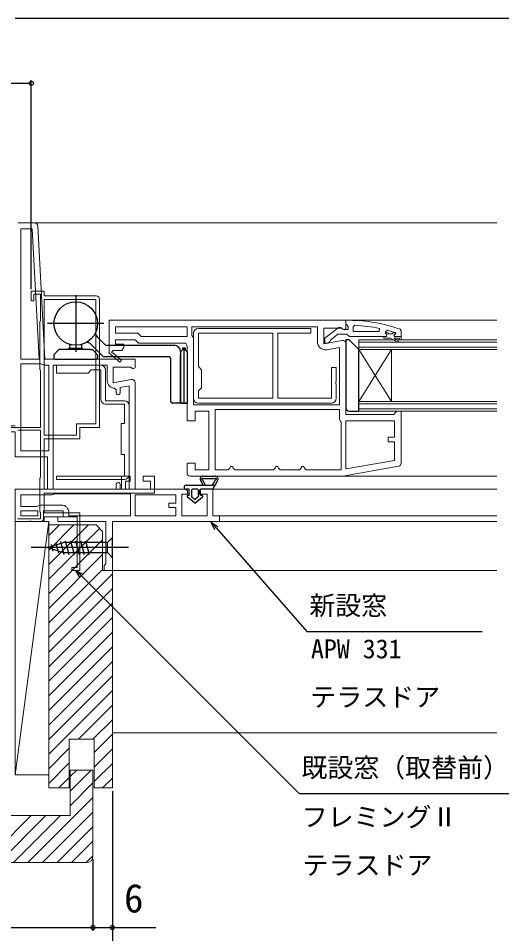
# Model space of a CAD drawing. Units: millimetres, scale not verified. Extents: x -525 to 525, y -783 to 779.
# Drawn here: x -120 to 29, y -639.7 to -357.8 of the extents above; entities that cross this region are included whole.
import ezdxf
from ezdxf.enums import TextEntityAlignment as Align

# ---------------------------------------------------------------- set-up
doc = ezdxf.new("R2010")
doc.units = ezdxf.units.MM
doc.header["$LTSCALE"] = 4
for name, color, linetype, lineweight in [('0-2_YKK_11', 7, 'Continuous', 18), ('0-3_YKK_11E', 4, 'Continuous', 18), ('0-4_YKK_12', 2, 'Continuous', 18), ('0-9_YSS_K', 3, 'Continuous', 18)]:
    doc.layers.add(name, color=color, linetype=linetype, lineweight=lineweight)
doc.layers.add('0-5_YKK_13', color=4, linetype='Continuous')
doc.layers.add('0-7_YKK_D', color=6, linetype='Continuous')
doc.styles.add('ＭＳ ゴシック', font='')
doc.styles.get('ＭＳ ゴシック').set_extended_font_data('MS Gothic')

msp = doc.modelspace()

# ---------------------------------------------------------------- linework, layer by layer
at = {"layer": '0-2_YKK_11', "color": 211}
msp.add_line((-119.965, -420.8), (-114.914, -420.8), dxfattribs=at)
at = {"layer": '0-2_YKK_11'}
for p, q in [((-65.965, -454.8), (-65.965, -474.8)), ((-64.465, -476.3), (-23.465, -476.3)), ((-85.765, -498.3), (-85.765, -477.1))]:
    msp.add_line(p, q, dxfattribs=at)
at = {"layer": '0-2_YKK_11', "color": 211}
for points in [[(-113.566, -462.8), (-115.673, -422.6), (-119.165, -422.6), (-119.165, -462.8)], [(-71.365, -511), (-83.965, -511), (-83.965, -504.6), (-71.365, -504.6), (-71.365, -507.1), (-73.565, -507.1), (-73.565, -508.5), (-71.365, -508.5)], [(-113.963, -509.5), (-119.163, -509.5), (-119.163, -511), (-113.963, -511)]]:
    msp.add_lwpolyline(points, close=True, dxfattribs=at)
for points in [[(-113.915, -421.748), (-111.764, -462.8), (-83.965, -462.8), (-83.965, -465.423), (-84.541, -465.742), (-85.409, -465.2), (-90.765, -465.2), (-90.765, -470.007), (-85.139, -469.015)], [(-119.165, -491), (-119.165, -464.2), (-112.977, -464.2), (-112.715, -464.274)], [(-111.563, -464.6), (-110.565, -464.6), (-110.565, -491), (-119.165, -491)], [(-109.165, -464.6), (-109.165, -502.8), (-89.765, -502.8), (-89.765, -501.4)], [(-92.565, -469.411), (-92.565, -464.6), (-109.165, -464.6)], [(-83.965, -470), (-83.965, -502.8), (-68.765, -502.8)], [(-89.765, -473.111), (-89.765, -472.211), (-90.265, -471.711)], [(-88.565, -501.4), (-88.565, -502.8), (-85.765, -502.8), (-85.765, -470.953), (-88.565, -471.447), (-88.565, -473.111)], [(-113.163, -512.8), (-115.639, -512.8), (-116.029, -512.612), (-116.497, -512.612), (-116.888, -512.8), (-120.965, -512.8), (-120.965, -502.8), (-110.965, -502.8), (-110.965, -492.8), (-120.965, -492.8), (-120.965, -485.1), (-146.665, -485.1), (-147.142, -485.45), (-147.619, -485.8), (-148.965, -485.8), (-148.965, -483.3), (-120.965, -483.3)], [(-106.663, -507.7), (-113.463, -507.7), (-113.863, -507.9), (-114.263, -508.1), (-119.165, -508.1), (-119.165, -504.6), (-109.665, -504.6), (-109.265, -504.4), (-108.865, -504.2)], [(-63.265, -502.8), (-59.965, -502.8), (-59.965, -511), (-57.965, -511), (-57.965, -512.8), (-90.965, -512.8), (-90.965, -527.8), (-93.465, -527.8), (-93.465, -526.3), (-93.215, -526.004), (-92.965, -525.708), (-92.965, -512.8), (-107.763, -512.8), (-107.763, -511.3), (-106.163, -511.3), (-106.163, -509.5), (-112.163, -509.5), (-112.163, -511.8)], [(-108.865, -504.2), (-85.365, -504.2), (-85.365, -511), (-104.363, -511), (-104.363, -510)], [(-67.765, -503.8), (-67.765, -504.3), (-69.565, -504.3), (-69.565, -511), (-61.765, -511), (-61.765, -504.3), (-64.265, -504.3), (-64.265, -503.8)]]:
    msp.add_lwpolyline(points, dxfattribs=at)
at = {"layer": '0-2_YKK_11'}
for points in [[(-18.965, -450.8), (-91.965, -450.8), (-91.965, -460.666), (-92.042, -460.8), (-88.624, -463.705), (-88.106, -463.095), (-90.825, -460.784)], [(-20.139, -457.015), (-25.765, -458.007), (-25.765, -453.2), (-20.409, -453.2), (-19.541, -453.742), (-18.965, -453.423), (-18.965, -450.8)], [(-20.066, -453.4), (-19.666, -453.6), (-18.265, -453.6), (-18.265, -452.8), (-18.615, -452.323), (-18.965, -451.846), (-18.965, -450.8), (-17.965, -450.8)], [(-20.965, -476.8), (-65.965, -476.8), (-65.965, -456.3), (-66.215, -455.867), (-66.465, -455.434), (-66.465, -452.8), (-27.765, -452.8), (-27.765, -457.411)], [(-21.965, -474.8), (-21.965, -470.62), (-22.115, -470.36), (-22.115, -469.84), (-21.965, -469.58), (-21.965, -465.3), (-23.465, -465.3), (-23.465, -474.8), (-39.965, -474.8), (-39.965, -454.8), (-29.765, -454.8), (-29.765, -453.3), (-64.465, -453.3)], [(-7.265, -455.8), (-17.811, -455.8), (-18.288, -455.45), (-18.765, -455.1), (-21.465, -455.1), (-23.768, -456.894), (-23.965, -457.296), (-24.465, -457.8), (-25.465, -457.8), (-25.465, -456.324), (-21.483, -453.213)], [(-16.242, -452.346), (-16.765, -452.845), (-16.765, -454.3)], [(-16.765, -454.3), (-8.694, -454.3), (-8.591, -453.311)], [(-2.295, -453.551), (-1.965, -454.022), (-1.965, -455.8), (-3.865, -455.8)], [(-6.133, -453.888), (-6.765, -454.37), (-6.765, -454.725), (-6.39, -455.21), (-6.465, -455.8), (-7.265, -455.8)], [(-3.865, -455.2), (-3.565, -454.9), (-3.565, -454.892), (-3.635, -454.7), (-4.471, -454.7), (-4.769, -454.962), (-5.761, -454.962), (-6.059, -454.7), (-6.765, -454.7), (-6.765, -454.725), (-6.39, -455.21), (-6.465, -455.8), (-7.265, -455.8), (-7.265, -456.3), (-5.265, -456.3), (-3.04, -457.585), (-2.79, -457.152), (-4.265, -456.3), (-2.465, -456.3), (-2.465, -456.8), (-1.965, -456.8), (-1.965, -455.8), (-3.865, -455.8)], [(-3.865, -455.2), (-3.565, -454.9), (-3.565, -454.892), (-3.635, -454.7), (-3.77, -454.608)], [(-90.891, -460.406), (-90.714, -460.1), (-87.965, -460.1), (-87.965, -459.8), (-87.465, -459.3), (-87.465, -458.2), (-89.965, -458.2), (-89.965, -456.8), (-83.965, -456.8), (-82.965, -457.8), (-68.965, -457.8)], [(-67.965, -458.8), (-67.965, -481.8), (-65.465, -481.8), (-65.465, -478.8), (-61.265, -478.8), (-61.265, -496.8), (-65.465, -496.8), (-65.465, -494.8), (-67.965, -494.8), (-67.965, -497.8)], [(-24.831, -459.873), (-20.965, -459.192), (-20.965, -476.8)], [(-1.965, -494.787), (-1.965, -478.8), (-3.265, -478.8), (-3.765, -479.3), (-4.265, -479.8), (-18.965, -479.8), (-18.965, -458)], [(-94.565, -464.6), (-108.165, -464.6), (-108.165, -467.1), (-98.465, -467.1), (-97.465, -466.1), (-94.565, -466.1), (-94.565, -475.1)], [(-87.265, -475.6), (-93.065, -475.6), (-93.065, -466.1)], [(-93.065, -476.6), (-87.265, -476.6), (-87.265, -482.6), (-88.265, -482.6), (-88.265, -492.1), (-87.265, -492.1), (-87.265, -498.8), (-108.165, -498.8), (-108.165, -499.8), (-87.265, -499.8)], [(-20.965, -478.3), (-59.265, -478.3), (-59.265, -496.8), (-55.265, -496.8), (-54.765, -496.3)], [(-31.765, -496.3), (-31.265, -496.8), (-20.465, -496.8), (-20.465, -482.166), (-20.715, -481.733), (-20.965, -481.3), (-20.965, -478.3)], [(-66.965, -498.8), (-19.965, -498.8), (-2.791, -495.772)], [(-53.765, -496.3), (-53.265, -496.8), (-41.265, -496.8), (-40.765, -496.3)], [(-39.765, -496.3), (-39.265, -496.8), (-33.265, -496.8), (-32.765, -496.3)]]:
    msp.add_lwpolyline(points, dxfattribs=at)
for points in [[(-89.965, -452.8), (-67.965, -452.8), (-67.965, -455.8), (-82.137, -455.8), (-83.137, -454.8), (-89.965, -454.8)], [(-41.465, -454.8), (-64.465, -454.8), (-64.465, -465.05), (-63.465, -466.05), (-63.465, -471.55), (-64.465, -472.55), (-64.465, -474.8), (-41.465, -474.8)], [(-3.965, -493.948), (-18.965, -496.593), (-18.965, -481.8), (-3.965, -481.8), (-3.965, -486.8), (-5.965, -486.8), (-5.965, -488.2), (-3.965, -488.2)]]:
    msp.add_lwpolyline(points, close=True, dxfattribs=at)
at = {"layer": '0-2_YKK_11', "color": 211}
for centre, radius, start, end in [((-114.914, -421.8), 1, 3.00003, 90), ((-111.563, -462.4), 2.2, 238.41364, 270.00001), ((-90.265, -469.411), 2.3, 180.00001, 269.99999), ((-84.965, -470), 1, 360, 99.99998), ((-89.165, -473.111), 0.6, 179.99999, 0.00001), ((-89.165, -501.4), 0.6, 359.99999, 180.00001), ((-68.765, -503.8), 1, 0.00001, 89.99999), ((-63.265, -503.8), 1, 90.00001, 179.99999), ((-106.663, -510), 2.3, 0.00001, 89.99999), ((-113.163, -511.8), 1, 270.00001, 359.99999)]:
    msp.add_arc(centre, radius, start, end, dxfattribs=at)
at = {"layer": '0-2_YKK_11'}
for centre, radius, start, end in [((-17.965, -496.8), 46, 70.08295, 90), ((-64.465, -454.8), 1.5, 90.00001, 179.99999), ((-20.866, -454), 1, 36.8699, 128.08673), ((-18.328, -499.713), 47.413, 78.14921, 87.47845), ((-17.915, -496.8), 44.5, 71.46617, 74.64706), ((-3.865, -455.5), 0.3, 89.99999, 270.00001), ((-3.865, -455.5), 0.3, 89.99999, 270.00001), ((-68.965, -458.8), 1, 0.00001, 89.99999), ((-25.265, -457.411), 2.5, 180.00001, 279.99999), ((-19.965, -458), 1, 360, 99.99998), ((-91.016, -460.622), 0.25, 59.99997, 319.64296), ((-94.565, -466.1), 1.5, 0.00001, 89.99999), ((-93.065, -475.1), 1.5, 180.00001, 269.99999), ((-87.265, -477.1), 1.5, 0.00001, 89.99999), ((-64.465, -474.8), 1.5, 180.00001, 269.99999), ((-23.465, -474.8), 1.5, 270.00001, 359.99999), ((-54.265, -496.3), 0.5, 359.99999, 180.00001), ((-40.265, -496.3), 0.5, 359.99999, 180.00001), ((-32.265, -496.3), 0.5, 359.99999, 180.00001), ((-2.965, -494.787), 1, 279.99998, 359.99996), ((-87.265, -498.3), 1.5, 270.00001, 359.99999), ((-66.965, -497.8), 1, 180.00001, 269.99999)]:
    msp.add_arc(centre, radius, start, end, dxfattribs=at)
at = {"layer": '0-3_YKK_11E'}
for points in [[(-147.965, -483.8), (-113.165, -483.8), (-113.165, -466.254), (-113.265, -466.081), (-113.365, -465.908), (-113.365, -451.304), (-113.265, -451.131), (-113.165, -450.958), (-113.165, -442.8), (-115.165, -442.8), (-115.165, -444.8), (-115.965, -444.8), (-115.965, -441.8), (-111.965, -441.8), (-111.965, -443.3), (-95.965, -443.3)], [(-94.965, -444.3), (-94.965, -483.8), (-100.965, -483.8), (-100.965, -487.3), (-111.965, -487.3), (-111.965, -502.8), (-88.165, -502.8), (-88.165, -498.8), (-85.465, -498.8), (-85.465, -500.3), (-86.965, -500.3), (-86.965, -502.8), (-79.165, -502.8), (-79.165, -500.3), (-81.465, -500.3), (-81.465, -498.8), (-77.965, -498.8), (-77.965, -504), (-111.965, -504), (-111.965, -510.104), (-100.965, -510.104), (-100.965, -527.804), (-103.465, -527.804), (-103.465, -526.904), (-101.865, -526.904), (-101.865, -511.304), (-111.965, -511.304), (-111.965, -512.8), (-120.965, -512.8)], [(-120.165, -511.9), (-113.165, -511.9), (-113.165, -510), (-113.245, -509.84), (-113.365, -509.6), (-113.365, -499.449), (-113.265, -499.276), (-113.165, -499.103), (-113.165, -484.646)], [(-113.165, -484.646), (-120.065, -484.646)]]:
    msp.add_lwpolyline(points, dxfattribs=at)
msp.add_lwpolyline([(-111.965, -444.4), (-111.965, -486.2), (-102.065, -486.2), (-102.065, -482.7), (-96.065, -482.7), (-96.065, -444.4)], close=True, dxfattribs=at)
msp.add_arc((-95.965, -444.3), 1, 0, 90, dxfattribs=at)
at = {"layer": '0-4_YKK_12'}
for p, q in [((27.535, -420.8), (-116.914, -420.8)), ((27.535, -450.8), (-19.465, -450.8)), ((-14.965, -457.5), (27.535, -457.5)), ((-14.965, -459.1), (27.535, -459.1)), ((-14.965, -459.8), (27.535, -459.8)), ((-14.965, -475.8), (-14.965, -459.8)), ((-14.965, -475.8), (-4.965, -459.8)), ((-14.965, -459.8), (-4.965, -475.8)), ((-4.965, -475.8), (-4.965, -459.8)), ((-14.965, -476.5), (27.535, -476.5)), ((-14.965, -478.1), (27.535, -478.1)), ((-14.965, -478.8), (27.535, -478.8)), ((27.535, -498.8), (-19.991, -498.8)), ((27.535, -502.8), (-60.011, -502.8)), ((-58.465, -511), (27.535, -511)), ((-58.465, -512.8), (27.535, -512.8)), ((27.535, -527.8), (-91.465, -527.8))]:
    msp.add_line(p, q, dxfattribs=at)
for points in [[(-14.965, -459.8), (-14.965, -456.8), (27.535, -456.8)], [(-14.965, -478.8), (-14.965, -475.8), (27.535, -475.8)]]:
    msp.add_lwpolyline(points, dxfattribs=at)
at = {"layer": '0-5_YKK_13'}
for p, q in [((-102.265, -443.1), (-102.265, -460.5)), ((-93.565, -451.8), (-110.965, -451.8)), ((-95.617, -455.906), (-93.169, -458.354)), ((-93.811, -461.954), (-97.547, -458.218)), ((-92.815, -458.5), (-71.965, -458.5)), ((-68.565, -459.4), (-69.365, -459.4)), ((-68.965, -459.4), (-68.965, -476.3)), ((-14.965, -459.8), (-17.965, -456.8)), ((-109.015, -461.4), (-107.436, -459.8)), ((-109.015, -461.4), (-109.015, -462.5)), ((-97.765, -459.8), (-107.436, -459.8)), ((-100.222, -459.507), (-104.308, -459.507)), ((-97.765, -459.8), (-97.094, -459.8)), ((-95.515, -461.4), (-97.094, -459.8)), ((-95.515, -461.4), (-95.515, -462.5)), ((-73.465, -462.1), (-93.458, -462.1)), ((-69.965, -460.5), (-69.965, -476.3)), ((-69.965, -460.5), (-69.965, -475.8)), ((-69.965, -475.8), (-69.965, -461.3)), ((-67.965, -460.5), (-67.965, -476.3)), ((-108.715, -462.8), (-95.814, -462.8)), ((-72.965, -475.8), (-72.965, -462.6)), ((-70.465, -476.3), (-72.465, -476.3)), ((-69.965, -476.3), (-67.965, -476.3)), ((-68.965, -476.3), (-69.965, -476.3)), ((-67.965, -476.3), (-68.965, -476.3)), ((-63.027, -498.8), (-59.293, -498.8)), ((-68.265, -501.6), (-59.298, -501.6)), ((-63.022, -501.6), (-63.716, -500.279)), ((-63.26, -499.5), (-59.053, -499.5)), ((-62.223, -501.6), (-63.05, -500.121)), ((-60.098, -501.6), (-59.271, -500.121)), ((-59.875, -502.645), (-59.298, -501.6)), ((-59.298, -501.6), (-58.604, -500.279)), ((-67.265, -502.8), (-68.265, -502.8)), ((-67.265, -504.8), (-67.265, -502.8)), ((-66.565, -503.1), (-66.565, -505.067)), ((-64.765, -502.8), (-66.265, -502.8)), ((-64.465, -505.067), (-64.465, -503.1)), ((-60.137, -502.8), (-63.765, -502.8)), ((-65.515, -507.1), (-67.891, -505.159)), ((-67.265, -504.8), (-67.763, -504.8)), ((-65.705, -505.912), (-66.455, -505.299)), ((-65.515, -507.1), (-63.139, -505.159)), ((-64.575, -505.299), (-65.325, -505.912)), ((-90.965, -517.7), (-92.515, -519.25)), ((-90.965, -523.9), (-90.965, -517.7)), ((-85.965, -520.8), (-115.965, -520.8)), ((-110.965, -520.8), (-106.049, -519.25)), ((-110.965, -520.8), (-106.049, -522.35)), ((-109.818, -519.862), (-109.269, -521.912)), ((-108.386, -519.41), (-107.573, -522.446)), ((-106.954, -518.959), (-105.898, -522.9)), ((-92.515, -519.25), (-106.049, -519.25)), ((-105.471, -518.7), (-104.345, -522.9)), ((-103.918, -518.7), (-102.792, -522.9)), ((-102.365, -518.7), (-101.239, -522.9)), ((-100.812, -518.7), (-99.686, -522.9)), ((-99.259, -518.7), (-98.133, -522.9)), ((-92.515, -522.35), (-92.515, -519.25)), ((-106.049, -522.35), (-92.515, -522.35)), ((-90.965, -523.9), (-92.515, -522.35))]:
    msp.add_line(p, q, dxfattribs=at)
for points in [[(-69.365, -459.4), (-69.365, -459.9), (-69.965, -460.5)], [(-68.565, -459.4), (-68.565, -459.9), (-67.965, -460.5)], [(-17.965, -456.8), (-18.965, -456.8), (-18.965, -477.8)], [(-17.965, -478.8), (-14.965, -478.8), (-14.965, -459.8)], [(-63.267, -504.8), (-63.765, -504.8), (-63.765, -502.8)]]:
    msp.add_lwpolyline(points, dxfattribs=at)
msp.add_circle((-102.265, -451.8), 6.7, dxfattribs=at)
for centre, radius, start, end in [((-94.202, -454.492), 2, 184.26693, 225), ((-105.015, -458.8), 1, 270, 0), ((-105.015, -458.778), 1, 0, 33.97705), ((-99.515, -458.778), 1, 146.02295, 180), ((-99.515, -458.8), 1, 180, 270), ((-98.962, -459.632), 2, 45, 90.14215), ((-92.815, -458), 0.5, 225, 270), ((-71.965, -460.5), 2, 0, 90), ((-93.458, -461.6), 0.5, 225, 270), ((-73.465, -462.6), 0.5, 0, 90), ((-108.715, -462.5), 0.3, 180, 269.99988), ((-95.815, -462.5), 0.3, 269.99988, 359.99988), ((-72.465, -475.8), 0.5, 180, 270), ((-70.465, -475.8), 0.5, 270, 0), ((-17.965, -477.8), 1, 180, 270), ((-63.027, -499.7), 0.9, 90, 220.04634), ((-59.293, -499.7), 0.9, 319.95366, 90), ((-68.265, -502.2), 0.6, 90, 270), ((-63.26, -499.7), 0.2, 64.72313, 242.44389), ((-63.815, -500.764), 1, 40.04634, 62.44389), ((-58.505, -500.764), 1, 117.55611, 139.95366), ((-59.06, -499.7), 0.2, 297.55611, 115.27687), ((-66.265, -503.1), 0.3, 90, 180), ((-64.765, -503.1), 0.3, 0, 90), ((-60.137, -502.5), 0.3, 270, 331.11342), ((-67.763, -505.002), 0.202, 90, 230.7474), ((-66.265, -505.067), 0.3, 180, 230.7474), ((-65.515, -505.679), 0.3, 230.7474, 309.2526), ((-64.765, -505.067), 0.3, 309.2526, 0), ((-63.267, -505.002), 0.202, 309.2526, 90)]:
    msp.add_arc(centre, radius, start, end, dxfattribs=at)
at = {"layer": '0-7_YKK_D'}
for p, q in [((-120.965, -357.8), (179.035, -357.8)), ((-115.965, -441.222), (-115.965, -376.8)), ((-150.965, -377.8), (-115.965, -377.8)), ((-90.965, -595.8), (-90.965, -638.8)), ((-90.965, -595.8), (-90.965, -658.8)), ((-96.965, -616.8), (-96.965, -638.8)), ((-96.965, -616.8), (-96.965, -638.8)), ((-166.965, -637.8), (-96.965, -637.8))]:
    msp.add_line(p, q, dxfattribs=at)
for points in [[(-59.358, -515.298), (-60.522, -512.928), (-58.329, -514.398)], [(-60.522, -512.928), (-58.844, -514.848), (-31.052, -546.633), (22.968, -546.633)], [(-100.895, -530.09), (-102.215, -527.804), (-99.929, -529.124)], [(-102.215, -527.804), (-100.412, -529.607), (-33.443, -596.558), (46.345, -596.558)], [(-96.965, -637.8), (-90.965, -637.8), (-77.597, -637.8)]]:
    msp.add_lwpolyline(points, dxfattribs=at)
for centre in [(-115.965, -377.8), (-96.965, -637.8), (-96.965, -637.8), (-90.965, -637.8)]:
    msp.add_circle(centre, 0.637, dxfattribs=at)
at = {"layer": '0-9_YSS_K'}
for p, q in [((-110.565, -512.8), (-120.965, -590.8)), ((-110.565, -517.072), (-107.293, -513.8)), ((-110.565, -521.563), (-102.802, -513.8)), ((-110.565, -526.053), (-98.312, -513.8)), ((-110.565, -530.543), (-94.894, -514.871)), ((-110.565, -535.033), (-93.965, -518.433)), ((-110.565, -539.523), (-93.965, -522.923)), ((-110.565, -544.013), (-93.954, -527.403)), ((-110.565, -548.503), (-90.965, -528.903)), ((-110.565, -552.993), (-90.965, -533.393)), ((-110.565, -557.484), (-90.965, -537.884)), ((-110.565, -561.974), (-90.965, -542.374)), ((-110.565, -566.464), (-90.965, -546.864)), ((-110.565, -570.954), (-90.965, -551.354)), ((-110.565, -575.444), (-90.965, -555.844)), ((-110.565, -579.934), (-90.965, -560.334)), ((-110.565, -584.424), (-90.965, -564.824)), ((-101.451, -579.8), (-90.965, -569.314)), ((-96.96, -579.8), (-90.965, -573.805)), ((27.535, -577.8), (-90.965, -577.8)), ((-96.565, -583.895), (-90.965, -578.295)), ((-110.565, -588.914), (-104.265, -582.614)), ((-96.565, -588.385), (-90.965, -582.785)), ((-110.565, -593.405), (-104.265, -587.105)), ((-96.565, -592.875), (-90.965, -587.275)), ((-107.47, -594.8), (-104.265, -591.595)), ((-103.965, -591.295), (-101.97, -589.3)), ((-103.965, -595.785), (-97.48, -589.3)), ((-94, -594.8), (-90.965, -591.765)), ((-103.965, -600.275), (-96.965, -593.275)), ((-117, -617.8), (-96.965, -597.765)), ((-112.51, -617.8), (-96.965, -602.255)), ((-130.47, -617.8), (-115.97, -603.3)), ((-125.98, -617.8), (-111.48, -603.3)), ((-121.49, -617.8), (-106.99, -603.3)), ((-108.02, -617.8), (-96.965, -606.745)), ((-103.53, -617.8), (-96.965, -611.235)), ((-99.039, -617.8), (-96.965, -615.726)), ((-98.965, -617.8), (-164.965, -617.8))]:
    msp.add_line(p, q, dxfattribs=at)
for points in [[(-120.965, -590.8), (-110.565, -590.8), (-110.565, -512.8), (-120.965, -512.8)], [(-110.565, -513.8), (-110.565, -594.8), (-104.265, -594.8), (-104.265, -579.8), (-96.565, -579.8), (-96.565, -594.8), (-90.965, -594.8), (-90.965, -527.8), (-93.965, -527.8), (-93.965, -515.8), (-95.965, -513.8)]]:
    msp.add_lwpolyline(points, close=True, dxfattribs=at)
msp.add_lwpolyline([(-166.965, -615.8), (-166.965, -603.3), (-103.965, -603.3), (-103.965, -589.3), (-96.965, -589.3), (-96.965, -615.8)], dxfattribs=at)
msp.add_arc((-98.965, -615.8), 2, 270.00001, 359.99999, dxfattribs=at)

# ---------------------------------------------------------------- texts
at = {"layer": '0-7_YKK_D', "style": 'ＭＳ ゴシック'}
for s, height, p in [('新設窓', 5.865, (-30.265, -543.325)), ('APW 331', 5.865, (-29.765, -556.658)), ('テラスドア', 5.865, (-29.947, -571.492)), ('既設窓（取替前）', 5.865, (-32.701, -593.25)), ('フレミングⅡ', 5.865, (-32.61, -608.447)), ('テラスドア', 5.865, (-32.337, -623.28)), ('6', 8.798, (-87.37, -635.8))]:
    msp.add_text(s, height=height, dxfattribs=at).set_placement(p, align=Align.BOTTOM_LEFT)

doc.saveas('drawing.dxf')
